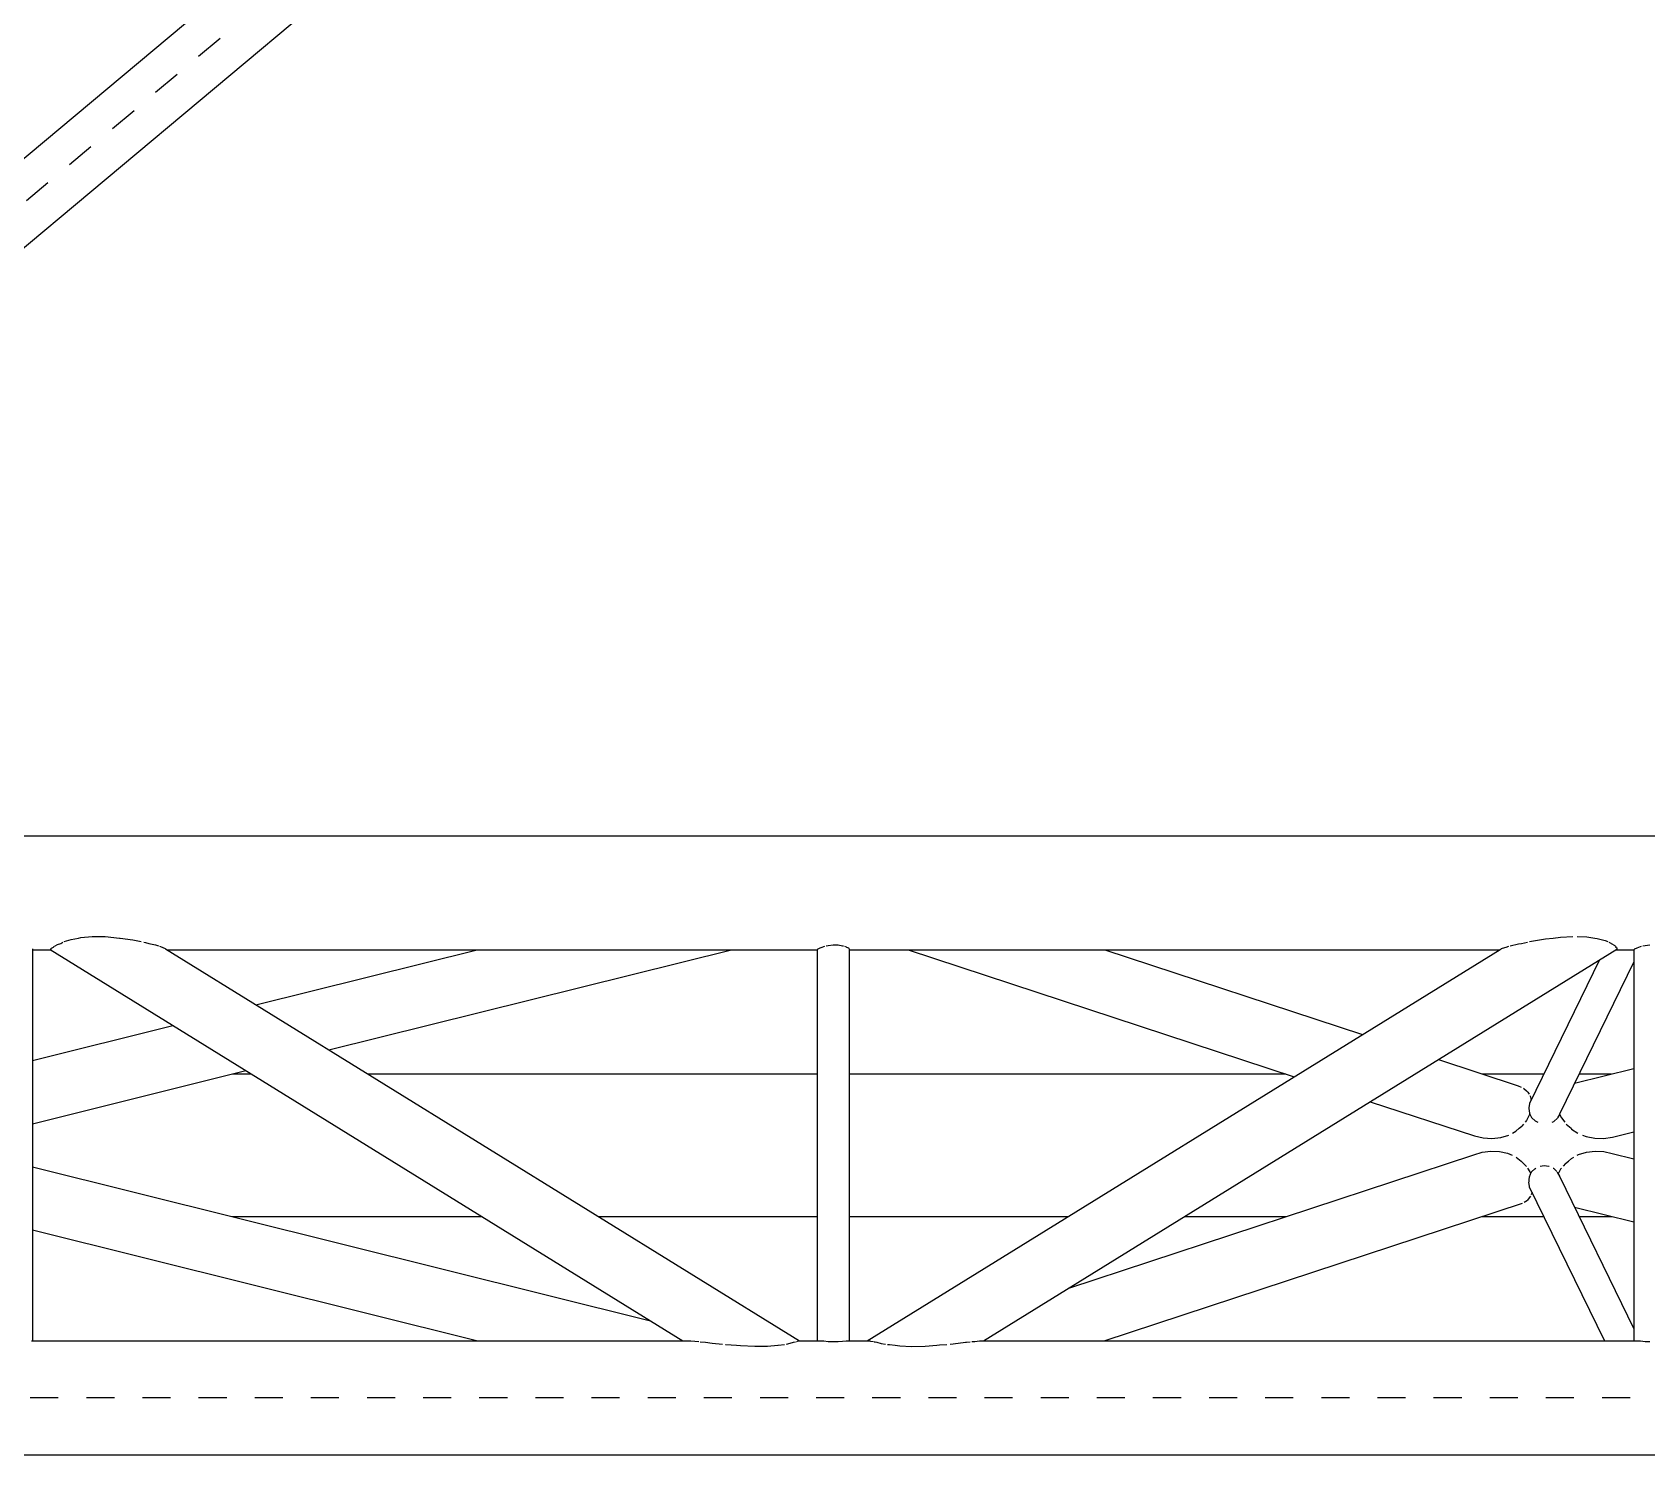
# Model space of a CAD drawing. Header units: millimetres. Extents: x 149919 to 150445, y 136651 to 136866.
# Drawn here: x 150379.08 to 150384.83, y 136806.67 to 136811.74 of the extents above; entities that cross this region are included whole.
import ezdxf

# ---------------------------------------------------------------- set-up
doc = ezdxf.new("R2010")
doc.units = ezdxf.units.MM
doc.header["$LTSCALE"] = 0.25
doc.linetypes.add('CENTER', pattern=[50.8, 31.75, -6.35, 6.35, -6.35])
doc.linetypes.add('XKITLINE00', pattern=[0])

# ---------------------------------------------------------------- blocks, each defined once
blk = doc.blocks.new('çatıı')
at = {"color": 8, "linetype": 'CENTER'}
for p, q in [((25173.61, 17290.27), (23430, 15830.27)), ((24815.89, 15650.27), (23430, 15650.27))]:
    blk.add_line(p, q, dxfattribs=at)
at = {"color": 8, "linetype": 'XKITLINE00'}
for p, q in [((23506.2, 15909.97), (25130.69, 17270.22)), ((23506.2, 15878.19), (25161.49, 17264.24)), ((23551.38, 15850.57), (24815.88, 15850.57)), ((23734.77, 15811.3), (23735.64, 15811.83)), ((23735.64, 15811.83), (23736.77, 15812.18)), ((23736.77, 15812.18), (23737.53, 15812.65)), ((23737.93, 15812.84), (23740.43, 15813.63)), ((23740.43, 15813.63), (23743.09, 15814.07)), ((23743.09, 15814.07), (23743.89, 15814.28)), ((23743.89, 15814.28), (23747.9, 15814.68)), ((23747.9, 15814.68), (23752.56, 15814.62)), ((23752.56, 15814.62), (23757.63, 15814.13)), ((23757.63, 15814.13), (23757.92, 15814.07)), ((23757.92, 15814.07), (23762.45, 15813.45)), ((23762.45, 15813.45), (23765.43, 15812.84)), ((23766.32, 15812.65), (23766.97, 15812.52)), ((23766.97, 15812.52), (23768.15, 15812.18)), ((23768.15, 15812.18), (23770.54, 15811.64)), ((24253.18, 15811.3), (24256.15, 15812.01)), ((24256.15, 15812.01), (24257.16, 15812.18)), ((24257.16, 15812.18), (24259.27, 15812.65)), ((24260.09, 15812.84), (24260.73, 15812.98)), ((24260.73, 15812.98), (24265.77, 15813.79)), ((24265.77, 15813.79), (24268.53, 15814.07)), ((24268.53, 15814.07), (24271.03, 15814.41)), ((24271.03, 15814.41), (24275.49, 15814.67)), ((24277.06, 15814.67), (24280.49, 15814.55)), ((24280.49, 15814.55), (24283.31, 15814.07)), ((24283.31, 15814.07), (24284.09, 15813.99)), ((24284.09, 15813.99), (24287.05, 15813.26)), ((24287.05, 15813.26), (24287.9, 15812.84)), ((24288.26, 15812.65), (24289.02, 15812.28)), ((24289.02, 15812.28), (24289.09, 15812.18)), ((24289.09, 15812.18), (24290.48, 15811.45)), ((23726.65, 15810.28), (23726.68, 15810.23)), ((23726.68, 15810.23), (23726.68, 15670.57)), ((23726.68, 15809.97), (23733.06, 15809.97)), ((23732.93, 15810.05), (23733.22, 15810.09)), ((23732.93, 15810.05), (23958.41, 15670.57)), ((23733.24, 15810.27), (23733.22, 15810.09)), ((23733.25, 15810.41), (23734.17, 15810.84)), ((23733.25, 15810.41), (23733.25, 15810.35)), ((23734.23, 15810.98), (23734.17, 15810.84)), ((23734.23, 15810.98), (23734.55, 15811.17)), ((23770.54, 15811.64), (23771.53, 15811.3)), ((23771.92, 15811.17), (23772.91, 15810.84)), ((23772.91, 15810.84), (23773.07, 15810.8)), ((23773.07, 15810.8), (23773.93, 15810.35)), ((23774.06, 15810.27), (23999.9, 15670.57)), ((23774.54, 15809.97), (24006.27, 15809.97)), ((23806.3, 15790.33), (23885.16, 15809.97)), ((23832.31, 15774.24), (23975.77, 15809.97)), ((24006.27, 15810.06), (24006.37, 15810.09)), ((24006.27, 15810.06), (24006.27, 15670.57)), ((24006.51, 15810.27), (24006.37, 15810.09)), ((24006.55, 15810.33), (24007.36, 15810.68)), ((24007.36, 15810.68), (24008.02, 15810.84)), ((24008.02, 15810.84), (24008.62, 15811.1)), ((24008.62, 15811.1), (24008.93, 15811.17)), ((24009.46, 15811.3), (24010.21, 15811.49)), ((24010.21, 15811.49), (24011.97, 15811.67)), ((24011.97, 15811.67), (24013.73, 15811.64)), ((24013.73, 15811.64), (24015.32, 15811.4)), ((24015.32, 15811.4), (24015.6, 15811.3)), ((24015.97, 15811.17), (24016.58, 15810.96)), ((24016.58, 15810.96), (24016.76, 15810.84)), ((24016.76, 15810.84), (24017.39, 15810.59)), ((24017.39, 15810.59), (24017.58, 15810.35)), ((24017.63, 15810.27), (24017.67, 15810.23)), ((24017.67, 15810.23), (24017.67, 15670.57)), ((24017.67, 15809.97), (24249.4, 15809.97)), ((24024.04, 15670.57), (24249.55, 15810.07)), ((24038.63, 15809.97), (24176.21, 15764.7)), ((24065.53, 15670.57), (24291.2, 15810.17)), ((24108.7, 15809.97), (24200.54, 15779.75)), ((24249.55, 15810.07), (24249.6, 15810.09)), ((24249.6, 15810.09), (24249.96, 15810.27)), ((24250.09, 15810.35), (24250.43, 15810.53)), ((24250.43, 15810.53), (24251.67, 15810.84)), ((24251.67, 15810.84), (24252.66, 15811.18)), ((24284.97, 15806.32), (24259.99, 15755.12)), ((24290.48, 15811.45), (24290.55, 15811.3)), ((24290.61, 15811.17), (24290.78, 15810.84)), ((24290.78, 15810.84), (24291.13, 15810.68)), ((24290.89, 15809.97), (24297.26, 15809.97)), ((24291.13, 15810.68), (24291.18, 15810.35)), ((24291.19, 15810.27), (24291.2, 15810.17)), ((24297.26, 15810.06), (24297.36, 15810.09)), ((24297.26, 15810.06), (24297.26, 15670.57)), ((24297.5, 15810.27), (24297.36, 15810.09)), ((24297.54, 15810.33), (24298.35, 15810.68)), ((24298.35, 15810.68), (24299.01, 15810.84)), ((24299.01, 15810.84), (24299.61, 15811.1)), ((24299.61, 15811.1), (24299.92, 15811.17)), ((24300.46, 15811.3), (24301.2, 15811.48)), ((24301.2, 15811.48), (24302.96, 15811.67)), ((24297.26, 15805.69), (24270.76, 15751.39)), ((23726.68, 15770.51), (23776.72, 15782.97)), ((23726.68, 15747.94), (23802.73, 15766.88)), ((24227.63, 15770.84), (24256.03, 15761.49)), ((24276.05, 15762.39), (24297.26, 15767.67)), ((23797.9, 15765.67), (23804.67, 15765.67)), ((23846.16, 15765.67), (24006.27, 15765.67)), ((24017.67, 15765.67), (24173.26, 15765.67)), ((24243.33, 15765.67), (24265.14, 15765.67)), ((24256.03, 15761.49), (24257.05, 15761.02)), ((24257.95, 15760.6), (24258.06, 15760.55)), ((24258.06, 15760.55), (24258.96, 15759.68)), ((24277.66, 15765.67), (24289.26, 15765.67)), ((24203.3, 15755.79), (24240.39, 15743.59)), ((24258.96, 15759.68), (24259.5, 15759.23)), ((24259.5, 15759.23), (24259.92, 15758.48)), ((24259.99, 15755.12), (24259.78, 15753.58)), ((24260.2, 15757.97), (24260.44, 15757.55)), ((24260.44, 15757.55), (24260.52, 15756.87)), ((24260.52, 15756.87), (24260.63, 15756.44)), ((24258.93, 15749.05), (24258.46, 15748.47)), ((24259.41, 15750.09), (24258.93, 15749.05)), ((24260.09, 15751.23), (24259.41, 15750.09)), ((24259.78, 15753.58), (24259.81, 15753.41)), ((24259.81, 15753.41), (24260, 15751.74)), ((24260, 15751.74), (24260.14, 15751.34)), ((24260.13, 15751.36), (24260.09, 15751.23)), ((24260.14, 15751.34), (24260.8, 15750.19)), ((24260.8, 15750.19), (24260.9, 15750.09)), ((24260.9, 15750.09), (24262.06, 15748.95)), ((24262.06, 15748.95), (24262.99, 15748.47)), ((24268.11, 15748.47), (24268.72, 15748.75)), ((24268.72, 15748.75), (24269.97, 15749.92)), ((24270.68, 15751.23), (24270.06, 15750.09)), ((24270.65, 15751.3), (24270.68, 15751.23)), ((24270.76, 15751.39), (24270.68, 15751.23)), ((24270.69, 15751.4), (24271.43, 15750.09)), ((24270.8, 15751.62), (24270.76, 15751.39)), ((24271.43, 15750.09), (24271.44, 15750.06)), ((24271.44, 15750.06), (24272.58, 15748.47)), ((24240.39, 15743.59), (24243.49, 15742.87)), ((24243.49, 15742.87), (24246.67, 15742.68)), ((24246.67, 15742.68), (24249.78, 15743.04)), ((24249.78, 15743.04), (24252.66, 15743.92)), ((24253.95, 15744.61), (24255.18, 15745.28)), ((24255.18, 15745.28), (24256.33, 15746.3)), ((24256.33, 15746.3), (24257.28, 15747.03)), ((24257.9, 15747.79), (24257.28, 15747.03)), ((24273.14, 15747.79), (24274.83, 15746.3)), ((24274.83, 15746.3), (24275.06, 15746.05)), ((24275.06, 15746.05), (24277.24, 15744.61)), ((24278.89, 15743.9), (24280.21, 15743.38)), ((24280.21, 15743.38), (24283.27, 15742.78)), ((24283.27, 15742.78), (24286.45, 15742.71)), ((24286.45, 15742.71), (24289.6, 15743.19)), ((24289.6, 15743.19), (24297.26, 15745.1)), ((24240.18, 15736.83), (24243.12, 15737.78)), ((24243.12, 15737.78), (24246.21, 15738.2)), ((24246.21, 15738.2), (24249.31, 15738.08)), ((24249.31, 15738.08), (24252.25, 15737.42)), ((24252.25, 15737.42), (24253.89, 15736.7)), ((24277.5, 15736.93), (24280.34, 15737.83)), ((24280.34, 15737.83), (24283.38, 15738.21)), ((24283.38, 15738.21), (24286.48, 15738.04)), ((24286.48, 15738.04), (24289.48, 15737.34)), ((24289.48, 15737.34), (24297.26, 15735.4)), ((23726.68, 15732.56), (23946.85, 15677.73)), ((24095.89, 15689.35), (24240.18, 15736.83)), ((24240.08, 15736.78), (24240.18, 15736.83)), ((24255.23, 15736.01), (24257.09, 15734.65)), ((24257.09, 15734.65), (24257.13, 15734.61)), ((24257.13, 15734.61), (24258.96, 15732.75)), ((24259.31, 15732.15), (24260.11, 15730.8)), ((24260.77, 15730.8), (24261.89, 15731.92)), ((24261.89, 15731.92), (24262.34, 15732.15)), ((24263.87, 15732.81), (24265.23, 15733.06)), ((24265.23, 15733.06), (24266.98, 15732.85)), ((24266.98, 15732.85), (24267.06, 15732.81)), ((24268.51, 15732.15), (24268.55, 15732.13)), ((24268.55, 15732.13), (24269.81, 15730.96)), ((24271.13, 15731.75), (24270.66, 15730.8)), ((24271.48, 15732.15), (24271.13, 15731.75)), ((24272.87, 15733.79), (24272.04, 15732.81)), ((24272.87, 15733.79), (24273.95, 15734.61)), ((24273.95, 15734.61), (24275.01, 15735.55)), ((24275.01, 15735.55), (24275.84, 15736.01)), ((24277.08, 15736.7), (24277.5, 15736.93)), ((24259.77, 15727.22), (24259.74, 15727.04)), ((24259.74, 15727.04), (24259.92, 15725.74)), ((24259.85, 15727.91), (24259.77, 15727.22)), ((24259.95, 15728.88), (24259.86, 15728.04)), ((24259.94, 15725.62), (24259.95, 15725.5)), ((24260.3, 15729.88), (24259.95, 15728.88)), ((24260.11, 15730.8), (24260.26, 15730.59)), ((24260.26, 15730.59), (24260.4, 15730.24)), ((24260.43, 15730.31), (24260.3, 15729.88)), ((24260.64, 15730.67), (24260.43, 15730.31)), ((24260.64, 15730.67), (24260.77, 15730.8)), ((24269.89, 15730.8), (24270.19, 15730.25)), ((24270.19, 15730.25), (24270.17, 15730.22)), ((24270.19, 15730.25), (24270.38, 15729.89)), ((24270.66, 15730.8), (24270.21, 15730.13)), ((24270.38, 15729.89), (24270.69, 15729.29)), ((24270.69, 15729.29), (24270.74, 15729.04)), ((24270.69, 15729.29), (24297.26, 15674.86)), ((24258.12, 15719.98), (24259.29, 15720.74)), ((24259.55, 15721.11), (24259.29, 15720.74)), ((24260.43, 15722.12), (24259.55, 15721.11)), ((24259.95, 15725.5), (24286.76, 15670.57)), ((24260.97, 15723.42), (24260.68, 15722.62)), ((23797.7, 15714.87), (23886.79, 15714.87)), ((23928.28, 15714.87), (24006.27, 15714.87)), ((24017.67, 15714.87), (24095.66, 15714.87)), ((24108.51, 15670.57), (24257.55, 15719.62)), ((24137.15, 15714.87), (24173.52, 15714.87)), ((24243.14, 15714.87), (24265.14, 15714.87)), ((24276.02, 15718.22), (24297.26, 15712.93)), ((24277.66, 15714.87), (24289.47, 15714.87)), ((23726.68, 15710.09), (23885.36, 15670.57)), ((23726.3, 15670.57), (23960.15, 15670.57)), ((23960.23, 15670.57), (23960.88, 15670.6)), ((23960.88, 15670.6), (23961.24, 15670.55)), ((23961.24, 15670.55), (23964.1, 15670.29)), ((23964.61, 15670.24), (23966.42, 15670.12)), ((23966.42, 15670.12), (23968.82, 15669.79)), ((23968.82, 15669.79), (23972.58, 15669.41)), ((23973.6, 15669.31), (23973.76, 15669.3)), ((23973.76, 15669.3), (23977.55, 15669.04)), ((23977.55, 15669.04), (23978.91, 15668.9)), ((23978.91, 15668.9), (23984.01, 15668.62)), ((23984.01, 15668.62), (23988.53, 15668.66)), ((23988.53, 15668.66), (23992.23, 15669.01)), ((23992.23, 15669.01), (23992.38, 15669.04)), ((23992.38, 15669.04), (23994.61, 15669.31)), ((23995.33, 15669.4), (23997.48, 15669.93)), ((23997.48, 15669.93), (23997.8, 15670.12)), ((23997.8, 15670.12), (23998.55, 15670.24)), ((23998.83, 15670.29), (23999, 15670.32)), ((23999, 15670.32), (23999.62, 15670.6)), ((23999.62, 15670.6), (23999.73, 15670.59)), ((23999.73, 15670.59), (23999.81, 15670.57)), ((23999.8, 15670.57), (24007.24, 15670.57)), ((24007.29, 15670.57), (24007.36, 15670.57)), ((24007.36, 15670.57), (24008.02, 15670.6)), ((24007.36, 15670.57), (24007.41, 15670.57)), ((24007.72, 15670.57), (24008.13, 15670.58)), ((24007.91, 15670.57), (24008.19, 15670.57)), ((24008.02, 15670.6), (24008.62, 15670.51)), ((24008.62, 15670.51), (24010.21, 15670.37)), ((24010.21, 15670.37), (24011.97, 15670.3)), ((24011.97, 15670.3), (24013.73, 15670.31)), ((24013.73, 15670.31), (24015.32, 15670.4)), ((24015.32, 15670.4), (24016.58, 15670.56)), ((24016.58, 15670.56), (24016.76, 15670.6)), ((24016.65, 15670.57), (24016.77, 15670.57)), ((24016.76, 15670.6), (24017.24, 15670.57)), ((24017.29, 15670.57), (24024.43, 15670.57)), ((24024.46, 15670.57), (24024.96, 15670.6)), ((24024.96, 15670.6), (24025.2, 15670.48)), ((24025.2, 15670.48), (24026.28, 15670.29)), ((24026.54, 15670.24), (24026.87, 15670.18)), ((24026.87, 15670.18), (24027.51, 15670.12)), ((24027.51, 15670.12), (24029.05, 15669.66)), ((24029.05, 15669.66), (24030.65, 15669.42)), ((24031.33, 15669.31), (24032.03, 15669.2)), ((24032.03, 15669.2), (24034.07, 15669.04)), ((24034.07, 15669.04), (24035.65, 15668.81)), ((24035.65, 15668.81), (24039.89, 15668.6)), ((24039.89, 15668.6), (24044.72, 15668.71)), ((24044.72, 15668.71), (24048.85, 15669.04)), ((24048.85, 15669.04), (24049.85, 15669.09)), ((24049.85, 15669.09), (24052.42, 15669.31)), ((24053.64, 15669.42), (24054.66, 15669.5)), ((24054.66, 15669.5), (24059.12, 15670.07)), ((24059.12, 15670.07), (24059.44, 15670.12)), ((24059.44, 15670.12), (24060.81, 15670.24)), ((24061.35, 15670.29), (24062.43, 15670.38)), ((24062.43, 15670.38), (24064.08, 15670.6)), ((24064.08, 15670.6), (24064.63, 15670.57)), ((24064.59, 15670.57), (24064.63, 15670.57)), ((24064.63, 15670.57), (24064.68, 15670.57)), ((24064.73, 15670.57), (24298.23, 15670.57)), ((24298.27, 15670.57), (24298.35, 15670.57)), ((24298.35, 15670.57), (24299.01, 15670.6)), ((24298.35, 15670.57), (24298.4, 15670.57)), ((24298.71, 15670.57), (24299.12, 15670.58)), ((24298.9, 15670.57), (24299.18, 15670.57)), ((24299.01, 15670.6), (24299.61, 15670.51)), ((24299.61, 15670.51), (24301.2, 15670.37)), ((24301.2, 15670.37), (24302.96, 15670.3)), ((23551.38, 15629.97), (24815.89, 15629.97))]:
    blk.add_line(p, q, dxfattribs=at)

msp = doc.modelspace()

# ---------------------------------------------------------------- block references
at = {"xscale": 0.009999943142843078, "yscale": 0.009999943142843078, "zscale": 0.009999943142843078}
msp.add_blockref('çatıı', (150141.8141, 136650.3731), dxfattribs=at)

doc.saveas('drawing.dxf')
